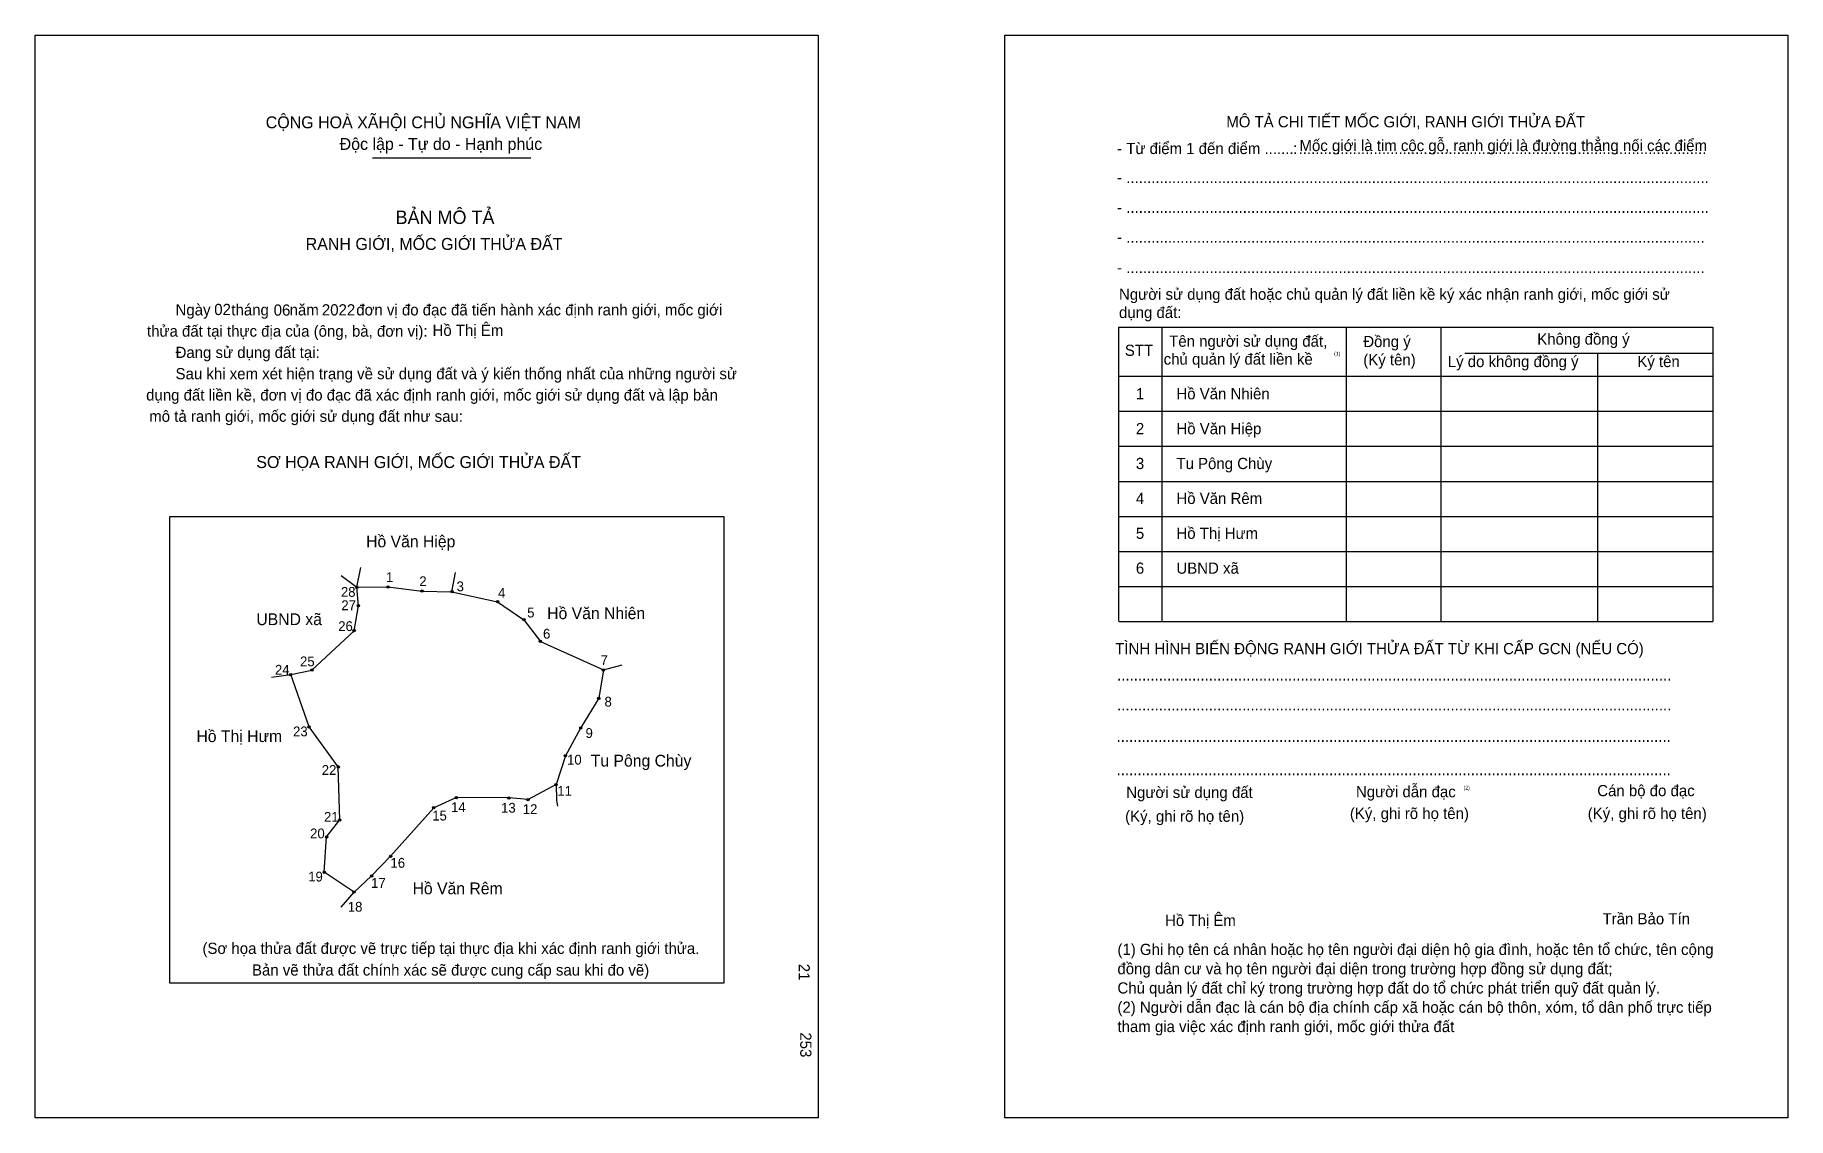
# Model space of a CAD drawing. Extents: x 547883 to 548867, y 1824549 to 1825157.
import ezdxf

# ---------------------------------------------------------------- set-up
doc = ezdxf.new("R2010")
doc.units = 0
for name, color, linetype in [('bmtKhungInTrang1', 7, 'Continuous'), ('bmtKhungInTrang2', 7, 'Continuous'), ('bmtNoiDung', 7, 'Continuous'), ('bmtTemplate', 7, 'Continuous'), ('CanhThua', 7, 'Continuous'), ('MocDinhThua', 7, 'Continuous'), ('RauThua', 7, 'Continuous'), ('SoHieuDinhThua', 7, 'Continuous'), ('TenChuLanCan', 7, 'Continuous')]:
    doc.layers.add(name, color=color, linetype=linetype)

msp = doc.modelspace()

# ---------------------------------------------------------------- linework, layer by layer
at = {"layer": 'bmtKhungInTrang1'}
msp.add_lwpolyline([(547883.02, 1825157.15), (548322.42, 1825157.15), (548322.42, 1824549.4), (547883.02, 1824549.4)], close=True, dxfattribs=at)
at = {"layer": 'bmtKhungInTrang2'}
msp.add_lwpolyline([(548427.21, 1825157.15), (548866.61, 1825157.15), (548866.61, 1824549.4), (548427.21, 1824549.4)], close=True, dxfattribs=at)
at = {"layer": 'bmtTemplate'}
for p, q in [((548072.37, 1825088.27), (548161.23, 1825088.27)), ((548515.36, 1824993.22), (548515.36, 1824828)), ((548618.72, 1824993.22), (548618.72, 1824828)), ((548671.9, 1824993.42), (548671.9, 1824828)), ((548824.54, 1824993.22), (548824.54, 1824828)), ((548685.39, 1824978.67), (548824.54, 1824978.67)), ((548491.26, 1824965.69), (548824.54, 1824965.69)), ((548491.26, 1824946.02), (548824.54, 1824946.02)), ((548491.26, 1824926.35), (548824.54, 1824926.35)), ((548491.26, 1824906.68), (548824.54, 1824906.68)), ((548491.26, 1824887.01), (548824.54, 1824887.01)), ((548491.26, 1824867.34), (548824.54, 1824867.34)), ((548491.26, 1824847.67), (548824.54, 1824847.67)), ((548491.26, 1824828), (548824.54, 1824828))]:
    msp.add_line(p, q, dxfattribs=at)
for points in [[(548491.05, 1824993.22), (548824.54, 1824993.22)], [(548491.05, 1824993.22), (548491.05, 1824828)], [(548759.67, 1824978.47), (548759.67, 1824828)]]:
    msp.add_lwpolyline(points, dxfattribs=at)
msp.add_lwpolyline([(547958.62, 1824625.09), (547958.62, 1824886.99), (548269.53, 1824886.99), (548269.53, 1824625.09)], close=True, dxfattribs=at)
at = {"layer": 'CanhThua'}
for p, q in [((548063.58, 1824847.28), (548081.04, 1824847.38)), ((548064.5, 1824836.89), (548063.58, 1824847.28)), ((548081.04, 1824847.38), (548100.18, 1824845.12)), ((548100.18, 1824845.12), (548116.96, 1824844.71)), ((548116.96, 1824844.71), (548142.6, 1824839.06)), ((548062.08, 1824822.79), (548064.5, 1824836.89)), ((548142.6, 1824839.06), (548157.36, 1824829.03)), ((548157.36, 1824829.03), (548166.58, 1824816.85)), ((548038.37, 1824800.73), (548062.08, 1824822.79)), ((548166.58, 1824816.85), (548201.9, 1824800.82)), ((548026.51, 1824798.22), (548038.37, 1824800.73)), ((548036.78, 1824768.89), (548026.51, 1824798.22)), ((548201.9, 1824800.82), (548199.37, 1824784.93)), ((548199.37, 1824784.93), (548189.13, 1824768.19)), ((548053.19, 1824746.45), (548036.78, 1824768.89)), ((548189.13, 1824768.19), (548180.58, 1824752.63)), ((548053.96, 1824716.65), (548053.19, 1824746.45)), ((548180.58, 1824752.63), (548175.41, 1824736.47)), ((548175.41, 1824736.47), (548159.65, 1824728.1)), ((548119.43, 1824729.18), (548106.77, 1824723.53)), ((548148.87, 1824728.98), (548119.43, 1824729.18)), ((548159.65, 1824728.1), (548148.87, 1824728.98)), ((548046.61, 1824707.14), (548053.96, 1824716.65)), ((548106.77, 1824723.53), (548082.53, 1824696.3)), ((548045.34, 1824687.3), (548046.61, 1824707.14)), ((548082.53, 1824696.3), (548071.85, 1824685.21)), ((548062, 1824676.15), (548045.34, 1824687.3)), ((548071.85, 1824685.21), (548062, 1824676.15))]:
    msp.add_line(p, q, dxfattribs=at)
at = {"layer": 'MocDinhThua'}
for centre in [(548063.58, 1824847.28), (548081.04, 1824847.38), (548100.18, 1824845.12), (548116.96, 1824844.71), (548064.5, 1824836.89), (548142.6, 1824839.06), (548157.36, 1824829.03), (548062.08, 1824822.79), (548166.58, 1824816.85), (548026.51, 1824798.22), (548038.37, 1824800.73), (548201.9, 1824800.82), (548199.37, 1824784.93), (548036.78, 1824768.89), (548189.13, 1824768.19), (548053.19, 1824746.45), (548180.58, 1824752.63), (548175.41, 1824736.47), (548119.43, 1824729.18), (548148.87, 1824728.98), (548159.65, 1824728.1), (548053.96, 1824716.65), (548106.77, 1824723.53), (548046.61, 1824707.14), (548082.53, 1824696.3), (548045.34, 1824687.3), (548062, 1824676.15), (548071.85, 1824685.21)]:
    msp.add_circle(centre, 0.66, dxfattribs=at)
at = {"layer": 'RauThua'}
for p, q in [((548054.86, 1824853.91), (548063.58, 1824847.28)), ((548063.58, 1824847.28), (548065.79, 1824858.3)), ((548116.96, 1824844.71), (548118.98, 1824855.5)), ((548015.61, 1824796.77), (548026.51, 1824798.22)), ((548201.9, 1824800.82), (548212.46, 1824803.76)), ((548175.41, 1824736.47), (548175.54, 1824727.82)), ((548175.54, 1824727.82), (548176.14, 1824724.4)), ((548054.76, 1824667.75), (548062, 1824676.15))]:
    msp.add_line(p, q, dxfattribs=at)

# ---------------------------------------------------------------- texts
at = {"layer": 'bmtNoiDung'}
for s, height, p in [('02', 6.287, (547983.57, 1825000)), ('06', 6.287, (548016.91, 1824999.65)), ('2022', 6.287, (548043.96, 1824999.78)), ('Hồ Thị Êm', 6.287, (548106.07, 1824988.3)), ('1', 6.29, (548500.72, 1824952.71)), ('Hồ Văn Nhiên ', 6.2871, (548523.47, 1824952.71)), ('2', 6.29, (548500.72, 1824933.13)), ('Hồ Văn Hiệp ', 6.2871, (548523.47, 1824933.13)), ('3', 6.29, (548500.72, 1824913.56)), ('Tu Pông Chùy ', 6.2871, (548523.47, 1824913.56)), ('4', 6.29, (548500.72, 1824893.98)), ('Hồ Văn Rêm ', 6.2871, (548523.47, 1824893.98)), ('5', 6.29, (548500.72, 1824874.4)), ('Hồ Thị Hưm ', 6.2871, (548523.47, 1824874.4)), ('6', 6.29, (548500.72, 1824854.83)), ('UBND xã ', 6.287, (548523.47, 1824854.83)), ('Hồ Thị Êm', 6.287, (548517.09, 1824657.11))]:
    msp.add_text(s, height=height, dxfattribs=at).set_placement(p)
for s, p in [('21', (548311.48, 1824635.91)), ('253', (548312.37, 1824597.43))]:
    msp.add_text(s, height=6.287, rotation=270, dxfattribs=at).set_placement(p)
at = {"layer": 'bmtTemplate'}
for s, height, p in [('CỘNG HOÀ XÃHỘI CHỦ NGHĨA VIỆT NAM', 6.7062, (548012.45, 1825104.81)), ('MÔ TẢ CHI TIẾT MỐC GIỚI, RANH GIỚI THỬA ĐẤT', 6.2847, (548551.45, 1825105.34)), ('Độc lập - Tự do - Hạnh phúc', 6.7062, (548053.93, 1825092.68)), ('Mốc giới là tim cộc gỗ, ranh giới là đường thẳng nối các điểm', 6.2847, (548592.55, 1825092.02)), ('- Từ điểm 1 đến điểm .......', 6.2847, (548490.19, 1825090.35)), (':', 6.28, (548588.93, 1825090.35)), ('..................................................................................................', 6.2847, (548592.03, 1825090.35)), ('- ............................................................................................................................................', 6.28467, (548490.19, 1825074.07)), ('BẢN MÔ TẢ', 7.544, (548085.31, 1825051.11)), ('- ............................................................................................................................................', 6.28467, (548490.19, 1825057.35)), ('RANH GIỚI, MỐC GIỚI THỬA ĐẤT', 6.7062, (548034.87, 1825036.56)), ('- ...........................................................................................................................................', 6.28467, (548490.19, 1825040.63)), ('- ...........................................................................................................................................', 6.28467, (548490.19, 1825023.52)), ('Người sử dụng đất hoặc chủ quản lý đất liền kề ký xác nhận ranh giới, mốc giới sử', 6.2847, (548491.26, 1825008.57)), ('Ngày     tháng     năm         đơn vị đo đạc đã tiến hành xác định ranh giới, mốc giới ', 6.2871, (547961.86, 1824999.79)), ('dụng đất:', 6.285, (548491.26, 1824998.34)), ('thửa đất tại thực địa của (ông, bà, đơn vị):', 6.2871, (547945.83, 1824987.85)), ('Đang sử dụng đất tại:', 6.2871, (547961.86, 1824975.9)), ('STT', 6.285, (548494.54, 1824977.1)), ('Tên người sử dụng đất,', 6.2847, (548519.41, 1824982.21)), ('Đồng ý', 6.285, (548628.33, 1824982.02)), ('Không đồng ý', 6.2847, (548725.93, 1824983.39)), ('chủ quản lý đất liền kề', 6.2847, (548516.33, 1824972.16)), ('(1)', 2.096, (548611.92, 1824977.32)), ('(Ký tên)', 6.285, (548628.33, 1824971.79)), ('Lý do không đồng ý', 6.2847, (548675.74, 1824970.8)), ('Ký tên', 6.285, (548782.1, 1824970.8)), ('Sau khi xem xét hiện trạng về sử dụng đất và ý kiến thống nhất của những người sử ', 6.2871, (547961.86, 1824963.96)), ('dụng đất liền kề, đơn vị đo đạc đã xác định ranh giới, mốc giới sử dụng đất và lập bản', 6.2871, (547945.36, 1824952.02)), ('mô tả ranh giới, mốc giới sử dụng đất như sau:', 6.2871, (547947.09, 1824940.08)), ('SƠ HỌA RANH GIỚI, MỐC GIỚI THỬA ĐẤT', 6.7062, (548007.16, 1824914.15)), ('TÌNH HÌNH BIẾN ĐỘNG RANH GIỚI THỬA ĐẤT TỪ KHI CẤP GCN (NẾU CÓ)', 6.2847, (548489.13, 1824809.66)), ('.....................................................................................................................................', 6.29409, (548490.19, 1824794.87)), ('.....................................................................................................................................', 6.29409, (548490.19, 1824778.15)), ('.....................................................................................................................................', 6.29409, (548489.87, 1824760.45)), ('.....................................................................................................................................', 6.29409, (548489.87, 1824741.77)), ('Người sử dụng đất', 6.2847, (548495.32, 1824728.98)), ('Người dẫn đạc', 6.2847, (548624.22, 1824729.38)), ('(2)', 2.096, (548684.57, 1824733.71)), ('Cán bộ đo đạc', 6.2847, (548759.61, 1824729.97)), ('(Ký, ghi rõ họ tên)', 6.2847, (548494.68, 1824715.61)), ('(Ký, ghi rõ họ tên)', 6.2847, (548620.8, 1824717.18)), ('(Ký, ghi rõ họ tên)', 6.2847, (548754.27, 1824717.18)), ('Trần Bảo Tín', 6.2847, (548762.6, 1824658.04)), ('(Sơ họa thửa đất được vẽ trực tiếp tại thực địa khi xác định ranh giới thửa.', 6.2871, (547976.96, 1824641.46)), ('(1) Ghi họ tên cá nhân hoặc họ tên người đại diện hộ gia đình, hoặc tên tổ chức, tên cộng', 6.2847, (548490.38, 1824640.85)), ('đồng dân cư và họ tên người đại diện trong trường hợp đồng sử dụng đất;', 6.2847, (548490.38, 1824630.03)), ('Bản vẽ thửa đất chính xác sẽ được cung cấp sau khi đo vẽ)', 6.2871, (548004.75, 1824629.3)), ('Chủ quản lý đất chỉ ký trong trường hợp đất do tổ chức phát triển quỹ đất quản lý.', 6.2847, (548490.38, 1824619.22)), ('(2) Người dẫn đạc là cán bộ địa chính cấp xã hoặc cán bộ thôn, xóm, tổ dân phố trực tiếp', 6.2847, (548490.38, 1824608.4)), ('tham gia việc xác định ranh giới, mốc giới thửa đất', 6.2847, (548490.38, 1824597.58))]:
    msp.add_text(s, height=height, dxfattribs=at).set_placement(p)
at = {"layer": 'SoHieuDinhThua'}
for s, height, p in [('1', 5.5, (548079.91, 1824850.12)), ('2', 5.5, (548098.64, 1824847.85)), ('28', 5.503, (548054.66, 1824841.87)), ('3', 5.5, (548119.59, 1824845)), ('4', 5.5, (548142.83, 1824841.36)), ('27', 5.503, (548054.9, 1824834.37)), ('5', 5.5, (548159.17, 1824830.27)), ('26', 5.503, (548053.14, 1824822.65)), ('6', 5.5, (548168.05, 1824818.39)), ('25', 5.503, (548031.71, 1824802.86)), ('7', 5.5, (548200.36, 1824803.56)), ('24', 5.503, (548017.63, 1824798.17)), ('8', 5.5, (548202.57, 1824780.27)), ('23', 5.503, (548027.81, 1824763.58)), ('9', 5.5, (548191.92, 1824762.68)), ('22', 5.503, (548043.91, 1824741.93)), ('10', 5.503, (548181.55, 1824747.7)), ('11', 5.503, (548176.07, 1824730.19)), ('14', 5.503, (548116.47, 1824721.05)), ('13', 5.503, (548144.53, 1824720.73)), ('12', 5.503, (548156.69, 1824719.96)), ('21', 5.503, (548045.16, 1824715.61)), ('15', 5.503, (548105.9, 1824716.33)), ('20', 5.503, (548037.37, 1824706.33)), ('19', 5.503, (548036.3, 1824682.11)), ('16', 5.503, (548082.47, 1824689.81)), ('17', 5.503, (548071.6, 1824678.52)), ('18', 5.503, (548058.53, 1824665.17))]:
    msp.add_text(s, height=height, dxfattribs=at).set_placement(p)
at = {"layer": 'TenChuLanCan'}
for s, height, p in [('Hồ Văn Hiệp', 6.6034, (548068.78, 1824869.67)), ('Hồ Văn Nhiên', 6.6034, (548170.39, 1824829.35)), ('UBND xã', 6.603, (548007.2, 1824825.98)), ('Hồ Thị Hưm', 6.603, (547973.57, 1824760.36)), ('Tu Pông Chùy', 6.6034, (548194.85, 1824746.62)), ('Hồ Văn Rêm', 6.603, (548094.85, 1824674.94))]:
    msp.add_text(s, height=height, dxfattribs=at).set_placement(p)

doc.saveas('drawing.dxf')
